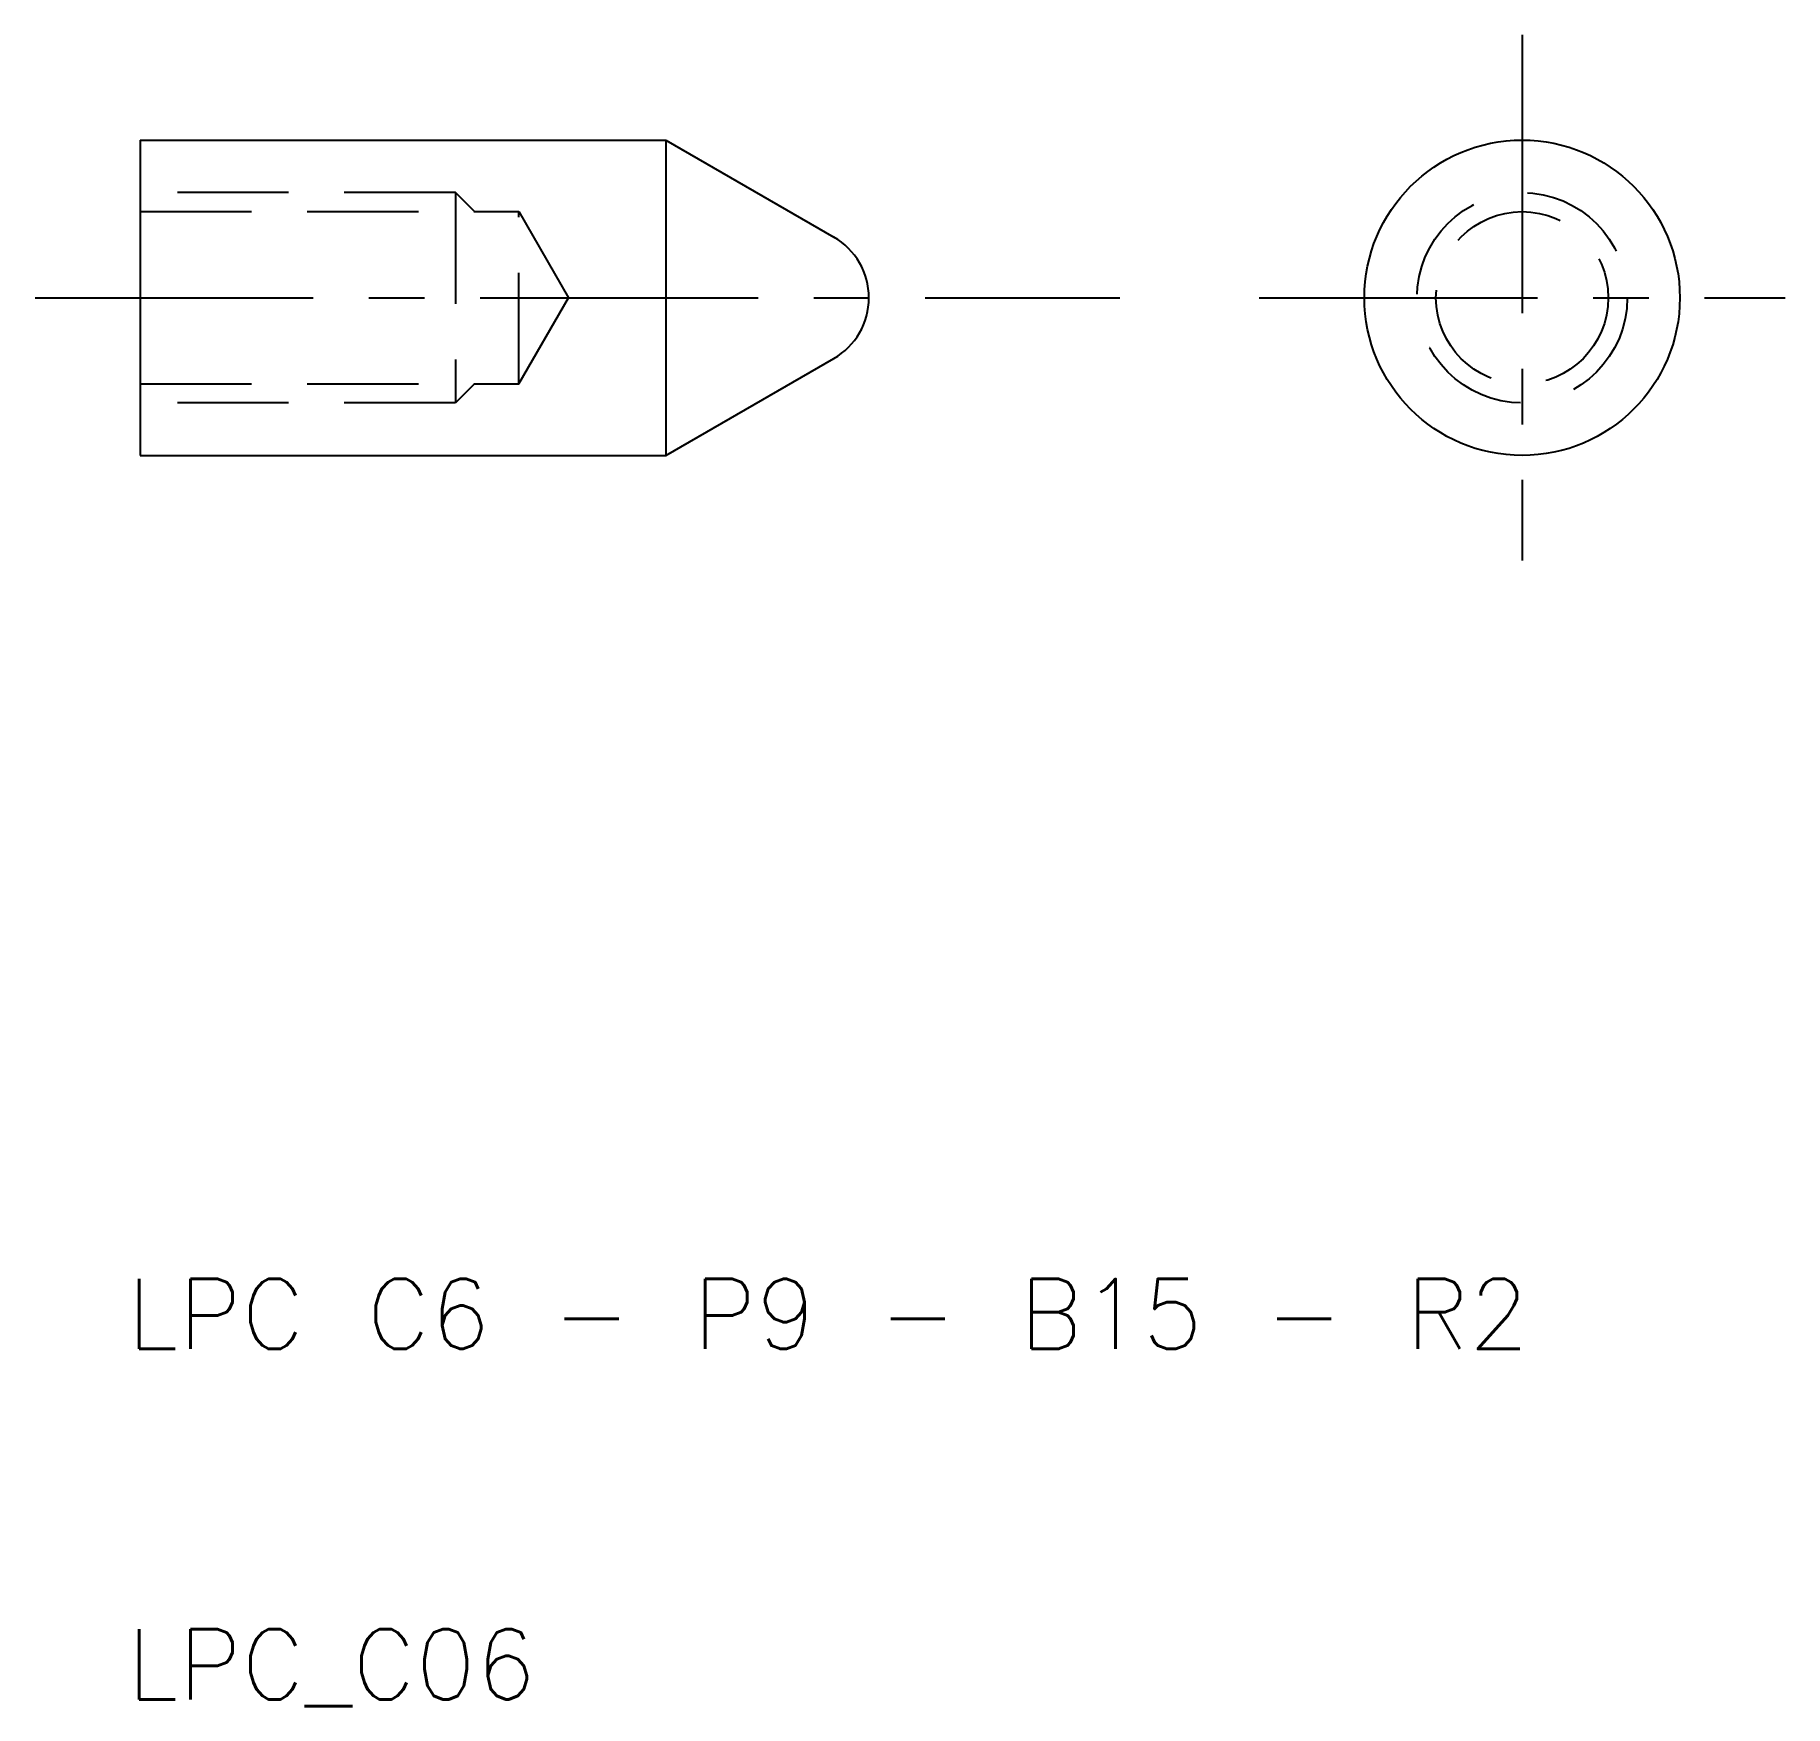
# Model space of a CAD drawing. Extents: x 47 to 96.9, y 9.8 to 57.5.
import ezdxf

# ---------------------------------------------------------------- set-up
doc = ezdxf.new("R2010")
doc.units = 0
doc.header["$LTSCALE"] = 0.25
doc.linetypes.add('CENTER', pattern=[50.8, 31.75, -6.35, 6.35, -6.35])
doc.linetypes.add('DASHED', pattern=[19.05, 12.7, -6.35])
doc.layers.get('0').update_dxf_attribs({"linetype": 'CONTINUOUS'})
doc.layers.add('CENTER', color=1, linetype='CENTER')
doc.styles.get("Standard").update_dxf_attribs({"font": 'txt.shx'})

msp = doc.modelspace()

# ---------------------------------------------------------------- linework, layer by layer
for p, q in [((50, 54.5), (65, 54.5)), ((50, 54.5), (50, 45.5)), ((65, 54.5), (65, 45.5)), ((65, 54.5), (69.794, 51.732)), ((65, 45.5), (69.794, 48.268)), ((50, 45.5), (65, 45.5))]:
    msp.add_line(p, q)
at = {"color": 3, "linetype": 'DASHED'}
for p, q in [((59, 53), (50, 53)), ((59, 53), (59, 47)), ((59.542, 52.459), (59, 53)), ((50, 52.459), (60.8, 52.459)), ((60.8, 47.541), (60.8, 52.459)), ((60.8, 52.459), (62.219, 50)), ((60.8, 47.541), (62.219, 50)), ((50, 47.541), (60.8, 47.541)), ((59.542, 47.541), (59, 47)), ((59, 47), (50, 47))]:
    msp.add_line(p, q, dxfattribs=at)
msp.add_circle((89.431, 50), 4.5)
for radius in [3, 2.458]:
    msp.add_circle((89.431, 50), radius, dxfattribs=at)
msp.add_arc((68.794, 50), 2, 300, 60)
at = {"layer": 'CENTER', "color": 1, "linetype": 'CENTER'}
for p, q in [((89.431, 57.5), (89.431, 42.5)), ((47, 50), (77.953, 50)), ((81.931, 50), (96.931, 50))]:
    msp.add_line(p, q, dxfattribs=at)

# ---------------------------------------------------------------- texts
for s, p in [('LPC C6 - P9 - B15 - R2', (49.632, 20)), ('LPC_C06', (49.632, 10))]:
    msp.add_text(s, height=2).set_placement(p)

doc.saveas('drawing.dxf')
